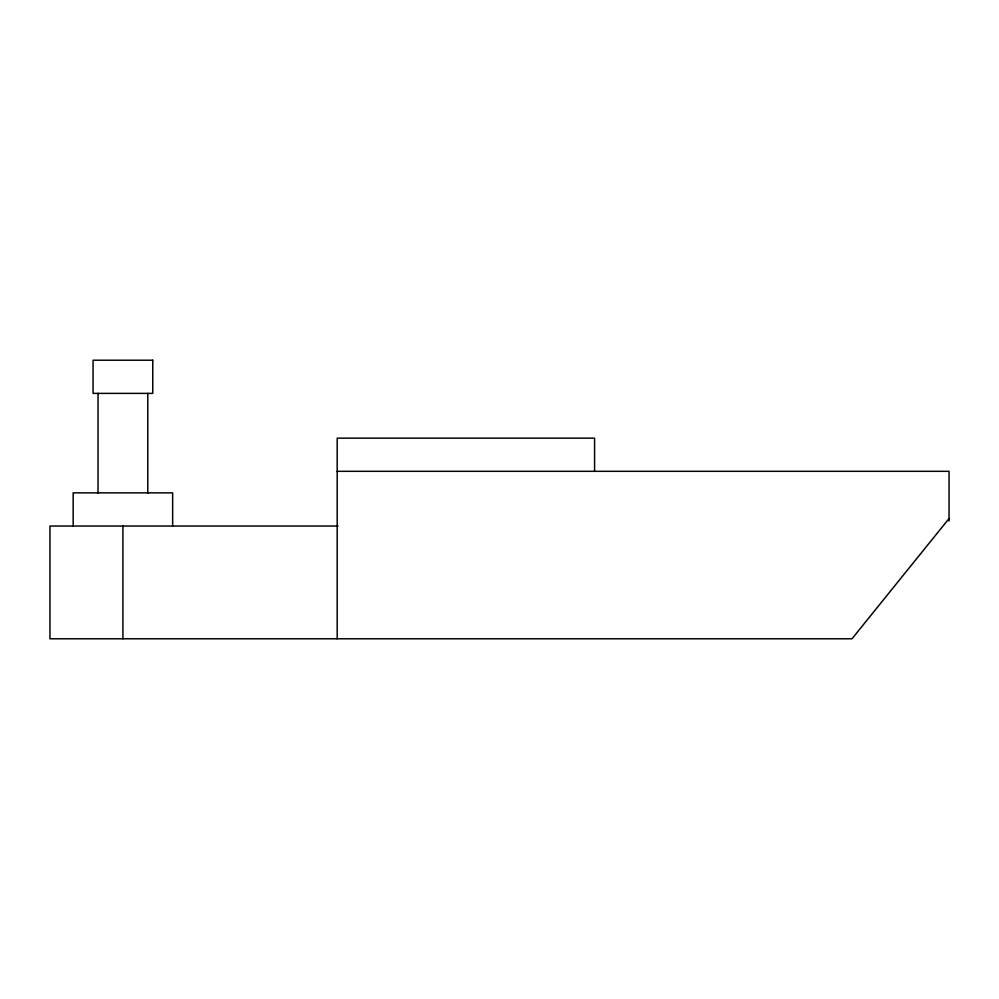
<?xml version="1.0" encoding="UTF-8"?>
<svg xmlns="http://www.w3.org/2000/svg" width="999" height="999" viewBox="0 0 999 999"><rect width="100%" height="100%" fill="white"/><g stroke="black" fill="none" stroke-linecap="round" stroke-linejoin="round"><path stroke-width="1.5" d="M949.05 518.543L851.985 638.786L49.95 638.786L49.95 526.036L337.987 526.036M337.187 471.316L949.05 471.316L949.05 521.053M594.58 471.316L594.58 438.149L337.187 438.149L337.187 638.786M172.652 526.036L172.652 492.869L73.164 492.869L73.164 526.036M147.777 393.381L147.777 493.256M122.914 526.036L122.914 638.786M98.039 393.381L98.039 493.256M152.76 360.214L93.057 360.214L93.057 393.381L152.76 393.381L152.76 360.214"/></g></svg>
